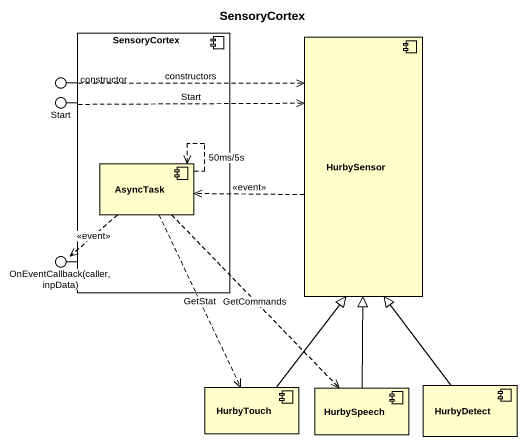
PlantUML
@startuml
title SensoryCortex
component SensoryCortex {
  component AsyncTask
}
component HurbySensor
() constructor
() "Start" as Start_
() "OnEventCallback(caller, inpData)" as OnEventCallback_caller
component HurbyTouch
component HurbySpeech
component HurbyDetect
SensoryCortex -up- constructor
SensoryCortex -up- Start_
SensoryCortex -- OnEventCallback_caller
HurbySensor .left.> AsyncTask : <<event>>
constructor .right.> HurbySensor : constructors
Start_ .right.> HurbySensor : Start
AsyncTask ..> AsyncTask : 50ms/5s
AsyncTask ..> OnEventCallback_caller : <<event>>
AsyncTask ..> HurbyTouch : GetStat
AsyncTask ..> HurbySpeech : GetCommands
HurbyTouch -up-|> HurbySensor
HurbySpeech -up-|> HurbySensor
HurbyDetect -up-|> HurbySensor
@enduml
